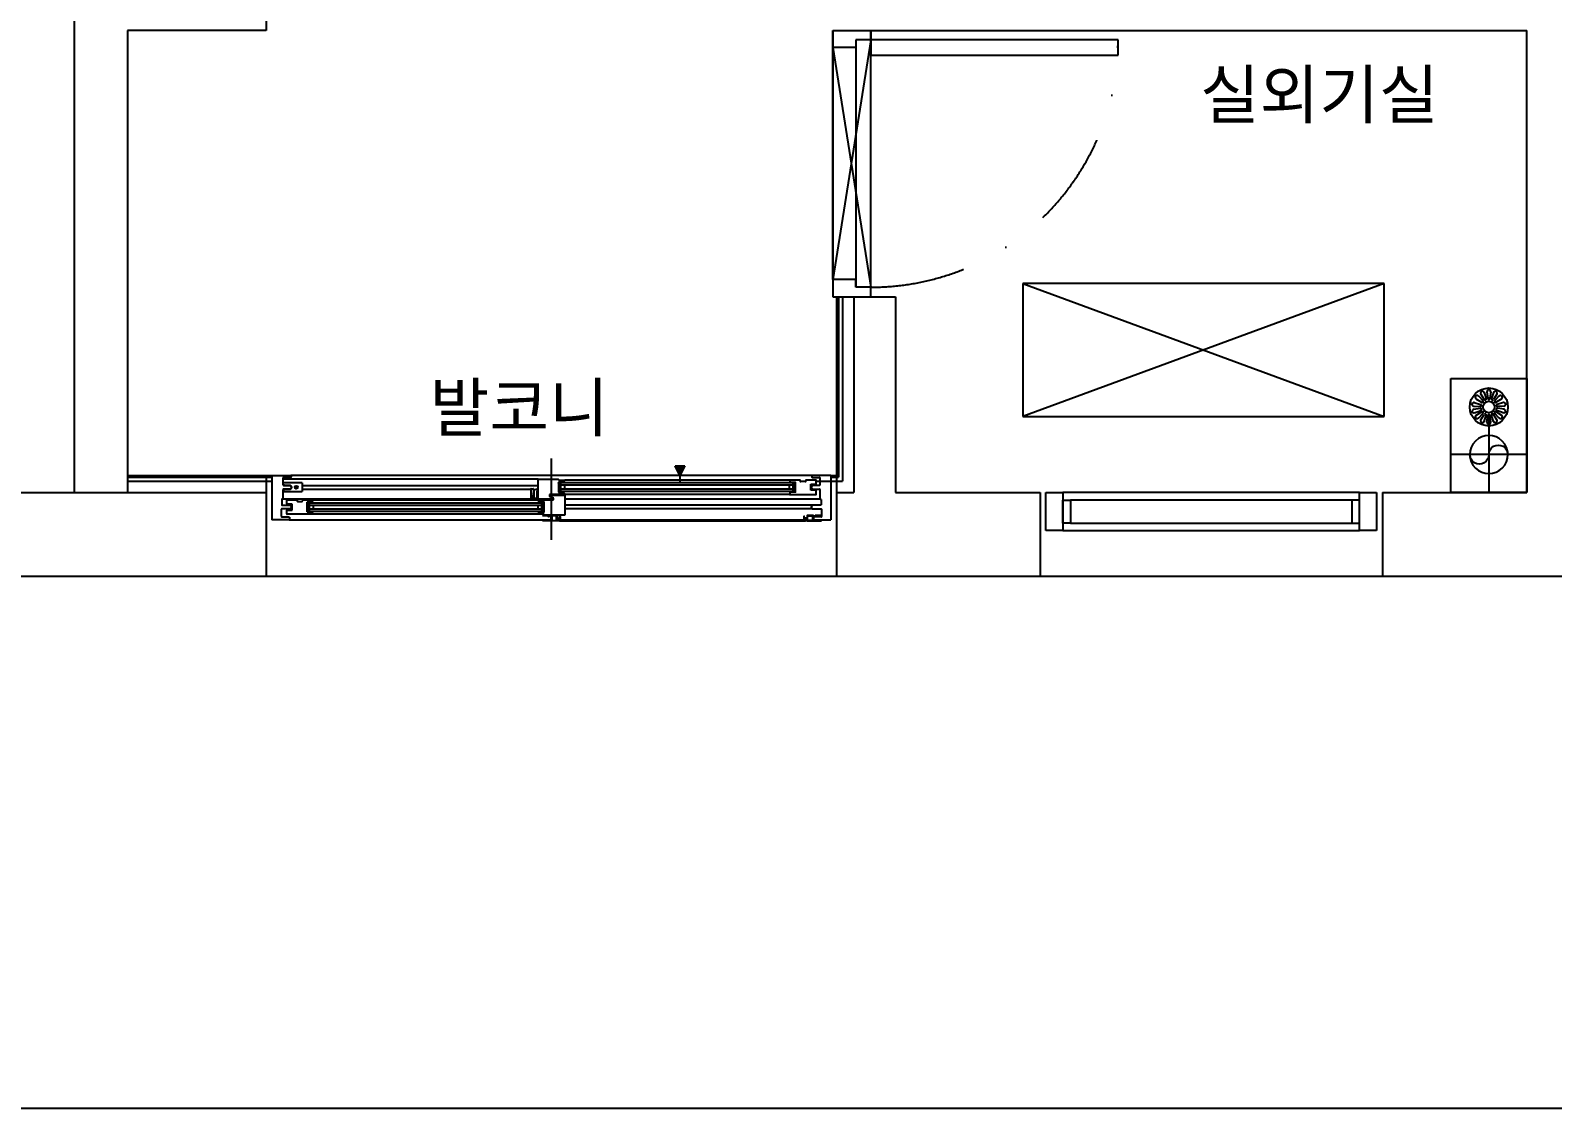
# Model space of a CAD drawing. Header units: millimetres. Extents: x -33000 to 294000, y 0 to 42408.
# Drawn here: x 18980 to 22982, y 9905 to 12740 of the extents above; entities that cross this region are included whole.
import ezdxf
from ezdxf.enums import TextEntityAlignment as Align

# ---------------------------------------------------------------- set-up
doc = ezdxf.new("R2010")
doc.units = ezdxf.units.MM
doc.header["$LTSCALE"] = 50
doc.linetypes.add('DASHDOTX2', pattern=[2, 1, -0.5, 0, -0.5])
doc.layers.add('arch', color=8, linetype='Continuous')
doc.layers.add('실명', color=9, linetype='Continuous')
doc.styles.add('FORTELINE', font='malgun.ttf')

msp = doc.modelspace()

# ---------------------------------------------------------------- hatches: boundary and pattern name
at = {"layer": 'arch'}
h = msp.add_hatch(color=256, dxfattribs=at)
h.dxf.hatch_style = 1
h.paths.add_polyline_path([(20675.1, 11594.5), (20700.1, 11594.5), (20687.6, 11569.5)])

# ---------------------------------------------------------------- linework, layer by layer
at = {"layer": 'arch', "ltscale": 2}
for p, q in [((19094.6, 12849.5), (19094.6, 11524.5)), ((19599.6, 12849), (19599.6, 12739.5)), ((19599.6, 12739.5), (19234.6, 12739.5)), ((19234.6, 12739.5), (19234.6, 11524.5))]:
    msp.add_line(p, q, dxfattribs=at)
at = {"layer": 'arch', "linetype": 'Continuous', "ltscale": 4}
for p, q in [((21089.6, 12739.5), (21089.6, 12039.5)), ((21089.6, 12739.5), (21189.6, 12739.5)), ((21089.6, 12694.5), (21089.6, 12739.5)), ((21189.6, 12039.5), (21189.6, 12739.5)), ((21189.6, 12739.5), (21189.6, 12714.5)), ((21149.6, 12694.5), (21089.6, 12694.5)), ((21149.6, 12714.5), (21149.6, 12064.5)), ((21189.6, 12714.5), (21149.6, 12714.5)), ((21149.6, 12714.5), (21149.6, 12694.5)), ((21839.6, 12714.5), (21189.6, 12714.5)), ((21189.6, 12714.5), (21189.6, 12674.5)), ((21839.6, 12674.5), (21839.6, 12714.5)), ((21189.6, 12674.5), (21839.6, 12674.5)), ((21149.6, 12084.5), (21089.6, 12084.5)), ((21089.6, 12084.5), (21089.6, 12039.5)), ((21149.6, 12064.5), (21149.6, 12084.5)), ((21189.6, 12064.5), (21149.6, 12064.5)), ((21189.6, 12039.5), (21189.6, 12064.5)), ((21089.6, 12039.5), (21189.6, 12039.5))]:
    msp.add_line(p, q, dxfattribs=at)
at = {"layer": 'arch'}
for p, q in [((21099.6, 12739.5), (22914.6, 12739.5)), ((22914.6, 11524.5), (22914.6, 12739.5)), ((21189.6, 12714.5), (21089.6, 12084.5)), ((21089.6, 12084.5), (21089.6, 12694.5)), ((21089.6, 12694.5), (21189.6, 12064.5)), ((21189.6, 12064.5), (21189.6, 12714.5)), ((22539.6, 12074.5), (21589.6, 12074.5)), ((21589.6, 12074.5), (21589.6, 11724.5)), ((22539.6, 12074.5), (21589.6, 11724.5)), ((21589.6, 12074.5), (22539.6, 11724.5)), ((22539.6, 11724.5), (22539.6, 12074.5)), ((21099.6, 12039.5), (21099.6, 11569.5)), ((21104.1, 12039.5), (21104.1, 11565)), ((21114.6, 12039.5), (21114.6, 11554.5)), ((21144.6, 12039.5), (21144.6, 11524.5)), ((21144.6, 12039.5), (21254.6, 12039.5)), ((21254.6, 12039.5), (21254.6, 11524.5)), ((22714.6, 11524.5), (22714.6, 11824.5)), ((22714.6, 11824.5), (22914.6, 11824.5)), ((22914.6, 11824.5), (22914.6, 11524.5)), ((22780.7, 11771.4), (22795, 11762)), ((22787.2, 11779.1), (22798.9, 11766.6)), ((22793.1, 11783.7), (22802.1, 11769.1)), ((22802.2, 11787.9), (22807.6, 11771.6)), ((22809.6, 11789.5), (22811.6, 11772.5)), ((22819.6, 11789.5), (22817.6, 11772.5)), ((22827, 11787.9), (22821.6, 11771.6)), ((22836, 11783.7), (22827, 11769.1)), ((22842, 11779.1), (22830.3, 11766.6)), ((22848.4, 11771.4), (22834.1, 11762)), ((22774.3, 11751.5), (22791.4, 11750.6)), ((22774.7, 11744), (22791.6, 11746.5)), ((22776.1, 11761.4), (22792.5, 11756.5)), ((22777.2, 11734.3), (22793.1, 11740.7)), ((22780.7, 11727.6), (22795, 11737)), ((22787.2, 11720), (22798.9, 11732.4)), ((22793.1, 11715.4), (22802.1, 11729.9)), ((22836, 11715.4), (22827, 11729.9)), ((22842, 11720), (22830.3, 11732.4)), ((22848.4, 11727.6), (22834.1, 11737)), ((22851.9, 11734.3), (22836, 11740.7)), ((22853.1, 11761.4), (22836.7, 11756.5)), ((22854.5, 11744), (22837.6, 11746.5)), ((22854.8, 11751.5), (22837.8, 11750.6)), ((21589.6, 11724.5), (22539.6, 11724.5)), ((22802.2, 11711.2), (22807.6, 11727.4)), ((22809.6, 11709.5), (22811.6, 11726.5)), ((22814.6, 11724.5), (22814.6, 11524.5)), ((22819.6, 11709.5), (22817.6, 11726.5)), ((22827, 11711.2), (22821.6, 11727.4)), ((20349.6, 11400.5), (20349.6, 11614.5)), ((22914.6, 11624.5), (22714.6, 11624.5)), ((19234.6, 11569.5), (19614.6, 11569.5)), ((19599.6, 11569.5), (19599.6, 11452.5)), ((19614.6, 11569.5), (19664.1, 11569.5)), ((19614.6, 11569.5), (19614.6, 11452.5)), ((21035, 11569.5), (19664, 11569.5)), ((19665.1, 11568.5), (19665.1, 11565.5)), ((20687.6, 11569.5), (20675.1, 11594.5)), ((20675.1, 11594.5), (20700.1, 11594.5)), ((20700.1, 11594.5), (20687.6, 11569.5)), ((20687.6, 11569.5), (20687.6, 11549.8)), ((21034.1, 11568.5), (21034.1, 11565.5)), ((21084.6, 11569.5), (21035.1, 11569.5)), ((21084.6, 11569.5), (21099.6, 11569.5)), ((21084.6, 11569.5), (21084.6, 11452.5)), ((21099.6, 11569.5), (21099.6, 11452.5)), ((19234.6, 11565), (19614.6, 11565)), ((19234.6, 11554.5), (19614.6, 11554.5)), ((19643.6, 11563.5), (19643.6, 11544.5)), ((20314.6, 11559.5), (19643.6, 11559.5)), ((19643.6, 11532.5), (19643.6, 11508.5)), ((19693.7, 11549.8), (19643.7, 11549.8)), ((19643.7, 11549.8), (19643.7, 11544.8)), ((19643.7, 11544.8), (19647, 11544.8)), ((19643.7, 11532.3), (19647, 11532.3)), ((19643.7, 11532.3), (19643.7, 11527.3)), ((19664.1, 11564.5), (19644.6, 11564.5)), ((19644.6, 11543.5), (19663.1, 11543.5)), ((19663.1, 11533.5), (19644.6, 11533.5)), ((19647, 11544.8), (19649, 11543.8)), ((19647, 11532.3), (19649, 11533.3)), ((19649, 11543.8), (19662.7, 11543.8)), ((19649, 11533.3), (19662.7, 11533.3)), ((19663.6, 11543), (19663.6, 11542)), ((19663.6, 11535.1), (19663.6, 11534)), ((19663.7, 11542.8), (19663.7, 11542)), ((19663.7, 11535.1), (19663.7, 11534.3)), ((19693.7, 11549.8), (19693.7, 11527.3)), ((19693.7, 11543.5), (20314.6, 11543.5)), ((19693.7, 11533.5), (20295.1, 11533.5)), ((20295.1, 11533.4), (20295.1, 11512.3)), ((20298.2, 11514.8), (20295.3, 11533.3)), ((20296.1, 11534.4), (20301.4, 11534.4)), ((20302.4, 11533.4), (20302.4, 11513.3)), ((20303.7, 11530.5), (20302.4, 11530.5)), ((20314.6, 11534.5), (20303.7, 11530.5)), ((20303.7, 11530.5), (20303.7, 11511)), ((20312, 11507.5), (20312, 11530.2)), ((20312, 11530.2), (20314.6, 11530.2)), ((20314.6, 11507.5), (20314.6, 11559.5)), ((20314.6, 11559.5), (20368.1, 11559.5)), ((20368.6, 11559), (20368.6, 11557.5)), ((20368.6, 11557.5), (20384.6, 11557.5)), ((20374.6, 11525.5), (20368.6, 11551)), ((20368.6, 11551), (20368.6, 11526)), ((20381.6, 11551.5), (20369.1, 11551.5)), ((20374.6, 11525.5), (20374.6, 11551.5)), ((20985.6, 11549.8), (20374.6, 11549.8)), ((20985.6, 11543.8), (20374.6, 11543.8)), ((20985.6, 11533.8), (20374.6, 11533.8)), ((20985.6, 11527.8), (20374.6, 11527.8)), ((20382.6, 11552.5), (20382.6, 11556)), ((20384.1, 11556), (20382.6, 11556)), ((20384.6, 11557.5), (20384.6, 11556.5)), ((20975.6, 11557.5), (20384.6, 11557.5)), ((20384.6, 11533.8), (20384.6, 11543.8)), ((21002.6, 11557.5), (20975.6, 11557.5)), ((20975.6, 11557.5), (20975.6, 11556.5)), ((20975.6, 11533.8), (20975.6, 11543.8)), ((20976.1, 11556), (20977.6, 11556)), ((20977.6, 11552.5), (20977.6, 11556)), ((20978.6, 11551.5), (20991.1, 11551.5)), ((20991.6, 11526), (20985.6, 11551.5)), ((20985.6, 11525.5), (20985.6, 11551.5)), ((20991.6, 11526), (20991.6, 11551)), ((21003.6, 11555), (21003.6, 11556.5)), ((21017.1, 11553.5), (21005.1, 11553.5)), ((21018.6, 11556.5), (21018.6, 11555)), ((21044.6, 11557.5), (21019.6, 11557.5)), ((21031.6, 11530.5), (21031.6, 11546.5)), ((21031.6, 11546.5), (21045.1, 11546.5)), ((21045.1, 11530.5), (21031.6, 11530.5)), ((21035.1, 11564.5), (21054.6, 11564.5)), ((21035.6, 11543), (21035.6, 11542)), ((21035.6, 11535.1), (21035.6, 11534)), ((21054.6, 11543.5), (21036.1, 11543.5)), ((21036.1, 11533.5), (21054.6, 11533.5)), ((21044.6, 11554.5), (21114.6, 11554.5)), ((21045.6, 11547), (21045.6, 11556.5)), ((21045.6, 11520.5), (21045.6, 11530)), ((21055.6, 11563.5), (21055.6, 11544.5)), ((21055.6, 11532.5), (21055.6, 11508.5)), ((21084.6, 11565), (21104.1, 11565)), ((18499.6, 11524.5), (19599.6, 11524.5)), ((19599.6, 11524.5), (19599.6, 11304.5)), ((19640.6, 11506.5), (19640.6, 11492.5)), ((19642.6, 11507.5), (19641.6, 11507.5)), ((19641.6, 11491.5), (19663.1, 11491.5)), ((20314, 11507.5), (19642.6, 11507.5)), ((19643.7, 11527.3), (19693.7, 11527.3)), ((19653.6, 11495), (19653.6, 11504.5)), ((19667.6, 11494.5), (19654.1, 11494.5)), ((19654.6, 11505.5), (19679.6, 11505.5)), ((19663.6, 11491), (19663.6, 11490)), ((19667.6, 11478.5), (19667.6, 11494.5)), ((19680.6, 11504.5), (19680.6, 11503)), ((19682.1, 11501.5), (19694.1, 11501.5)), ((19695.6, 11503), (19695.6, 11504.5)), ((19696.6, 11505.5), (19723.6, 11505.5)), ((19707.6, 11474), (19713.6, 11499.5)), ((19707.6, 11474), (19707.6, 11499)), ((19720.6, 11499.5), (19708.1, 11499.5)), ((19713.6, 11473.5), (19713.6, 11499.5)), ((19713.6, 11497.8), (20324.6, 11497.8)), ((19713.6, 11491.8), (20324.6, 11491.8)), ((19721.6, 11500.5), (19721.6, 11504)), ((19723.1, 11504), (19721.6, 11504)), ((19723.6, 11505.5), (20314.6, 11505.5)), ((19723.6, 11505.5), (19723.6, 11504.5)), ((19723.6, 11481.8), (19723.6, 11491.8)), ((20296.1, 11511.3), (20303.7, 11511)), ((20302.4, 11513.3), (20300.1, 11513.3)), ((20302.4, 11513.3), (20302.4, 11511)), ((20303.7, 11511), (20312, 11509.7)), ((20314.6, 11507.5), (20312, 11507.5)), ((20344.1, 11507.5), (20314.6, 11507.5)), ((20314.6, 11505.5), (20355.1, 11505.5)), ((20314.6, 11504.5), (20314.6, 11505.5)), ((20314.6, 11481.8), (20314.6, 11491.8)), ((20315.1, 11504), (20316.6, 11504)), ((20316.6, 11500.5), (20316.6, 11504)), ((20330.1, 11499.5), (20317.6, 11499.5)), ((20324.6, 11473.5), (20324.6, 11499.5)), ((20324.6, 11473.5), (20330.6, 11499)), ((20330.6, 11474), (20330.6, 11499)), ((20384.6, 11519.5), (20344.1, 11519.5)), ((20344.1, 11519.5), (20344.1, 11514.8)), ((20344.1, 11514.8), (20354.3, 11510.5)), ((20354.1, 11509.5), (20344.1, 11507.5)), ((20355.1, 11510.2), (20344.9, 11514.6)), ((20345.1, 11515.5), (20355.1, 11517.5)), ((20355.1, 11517.5), (20384.6, 11517.5)), ((20355.1, 11505.5), (20355.1, 11510.2)), ((20369.1, 11525.5), (20381.6, 11525.5)), ((20382.6, 11521), (20382.6, 11524.5)), ((20384.1, 11521), (20382.6, 11521)), ((20382.6, 11521), (20384.1, 11521)), ((20384.6, 11520.5), (20384.6, 11519.5)), ((20975.6, 11519.5), (20384.6, 11519.5)), ((20384.6, 11517.5), (20384.6, 11465.5)), ((21056.6, 11507.5), (20384.6, 11507.5)), ((21036.6, 11491.5), (20384.6, 11491.5)), ((20975.6, 11520.5), (20975.6, 11519.5)), ((20975.6, 11519.5), (21044.6, 11519.5)), ((20977.6, 11521), (20976.1, 11521)), ((20976.1, 11521), (20977.6, 11521)), ((20977.6, 11521), (20977.6, 11524.5)), ((20991.1, 11525.5), (20978.6, 11525.5)), ((21035.6, 11491), (21035.6, 11490)), ((21057.6, 11491.5), (21036.1, 11491.5)), ((21056.6, 11507.5), (21057.6, 11507.5)), ((21058.6, 11506.5), (21058.6, 11492.5)), ((21099.6, 11524.5), (21144.6, 11524.5)), ((21099.6, 11524.5), (21099.6, 11304.5)), ((21254.6, 11524.5), (21634.6, 11524.5)), ((21634.6, 11524.5), (21634.6, 11424.5)), ((21634.6, 11524.5), (21634.6, 11304.5)), ((21649.6, 11524.5), (21694.6, 11524.5)), ((21649.6, 11424.5), (21649.6, 11524.5)), ((22474.6, 11524.5), (21694.6, 11524.5)), ((21694.6, 11524.5), (21694.6, 11424.5)), ((21694.6, 11504.5), (21714.6, 11504.5)), ((21694.6, 11444.5), (21694.6, 11504.5)), ((21714.6, 11504.5), (21714.6, 11444.5)), ((22454.6, 11504.5), (21714.6, 11504.5)), ((22474.6, 11504.5), (22454.6, 11504.5)), ((22454.6, 11504.5), (22454.6, 11444.5)), ((22474.6, 11524.5), (22519.6, 11524.5)), ((22474.6, 11424.5), (22474.6, 11524.5)), ((22474.6, 11444.5), (22474.6, 11504.5)), ((22519.6, 11524.5), (22519.6, 11424.5)), ((22534.6, 11524.5), (22914.6, 11524.5)), ((22534.6, 11524.5), (22534.6, 11424.5)), ((22534.6, 11524.5), (22534.6, 11304.5)), ((22914.6, 11524.5), (22714.6, 11524.5)), ((19659.6, 11452.5), (19614.6, 11452.5)), ((19639.1, 11480.5), (19639.1, 11461.5)), ((19663.1, 11481.5), (19640.1, 11481.5)), ((19640.1, 11460.5), (19659.1, 11460.5)), ((19653.6, 11468.5), (19653.6, 11478)), ((19654.1, 11478.5), (19667.6, 11478.5)), ((19723.6, 11467.5), (19654.6, 11467.5)), ((19659.1, 11460.5), (19659.1, 11459.5)), ((19659.1, 11459.5), (19660.6, 11459.5)), ((19659.6, 11452.5), (20349.3, 11452.5)), ((19660.6, 11459.5), (19660.6, 11453.5)), ((19663.6, 11483.1), (19663.6, 11482)), ((19708.1, 11473.5), (19720.6, 11473.5)), ((19713.6, 11481.8), (20324.6, 11481.8)), ((19713.6, 11475.8), (20324.6, 11475.8)), ((19721.6, 11469), (19721.6, 11472.5)), ((19721.6, 11469), (19723.1, 11469)), ((19723.1, 11469), (19721.6, 11469)), ((19723.6, 11468.5), (19723.6, 11467.5)), ((20314.6, 11467.5), (19723.6, 11467.5)), ((20314.6, 11468.5), (20314.6, 11467.5)), ((20330.6, 11467.5), (20314.6, 11467.5)), ((20315.1, 11469), (20316.6, 11469)), ((20316.6, 11469), (20316.6, 11472.6)), ((20317.6, 11473.5), (20330.1, 11473.5)), ((20326.3, 11463), (20326.3, 11463.5)), ((20327.3, 11463), (20326.3, 11463)), ((20326.3, 11451.5), (20326.3, 11452)), ((20326.3, 11452), (20327.3, 11452)), ((20327.3, 11464.5), (20343.3, 11464.5)), ((20365.3, 11450.5), (20327.3, 11450.5)), ((20340.8, 11463.5), (20327.8, 11463.5)), ((20327.8, 11451.5), (20349.3, 11451.5)), ((20330.6, 11466), (20330.6, 11467.5)), ((20384.6, 11465.5), (20331.1, 11465.5)), ((20340.8, 11462.5), (20340.8, 11463.5)), ((20343.3, 11463.7), (20341.8, 11463.7)), ((20341.8, 11463.7), (20341.8, 11462.5)), ((20341.8, 11462.5), (20349.3, 11462.5)), ((20349.3, 11461.5), (20341.8, 11461.5)), ((20343.3, 11464.5), (20343.3, 11463.7)), ((20347.8, 11463.7), (20347.8, 11464.5)), ((20347.8, 11464.5), (20363.3, 11464.5)), ((20349.3, 11463.7), (20347.8, 11463.7)), ((20349.3, 11462.5), (20349.3, 11463.7)), ((20349.3, 11451.5), (20349.3, 11461.5)), ((20350.3, 11463.5), (20350.3, 11451.5)), ((20363.3, 11463.5), (20350.3, 11463.5)), ((20350.3, 11451.5), (20363.3, 11451.5)), ((20363.3, 11451.5), (20363.3, 11463.5)), ((20364.3, 11463.5), (20364.3, 11458)), ((20364.3, 11456), (20364.3, 11451.5)), ((20364.3, 11451.5), (20365.3, 11451.5)), ((20364.8, 11457.5), (20371.3, 11457.5)), ((20371.3, 11456.5), (20364.8, 11456.5)), ((20371.6, 11450.5), (20368.5, 11450.5)), ((20371.3, 11451.5), (20371.8, 11451.5)), ((20371.8, 11450.5), (20371.3, 11450.5)), ((20371.8, 11458), (20371.8, 11462)), ((20371.8, 11451.5), (20371.8, 11456)), ((20371.8, 11450.5), (21018.1, 11450.5)), ((20372.8, 11462), (20372.8, 11451.5)), ((20372.8, 11452.5), (21013.6, 11452.5)), ((21036.6, 11481.5), (20384.6, 11481.5)), ((21013.6, 11462), (21013.6, 11451.5)), ((21014.6, 11458), (21014.6, 11462)), ((21015.1, 11450.5), (21014.6, 11456)), ((21014.6, 11450.5), (21015.1, 11450.5)), ((21021.6, 11457.5), (21015.1, 11457.5)), ((21015.1, 11456.5), (21021.6, 11456.5)), ((21022.1, 11451.5), (21021.1, 11451.5)), ((21021.1, 11450.5), (21059.1, 11450.5)), ((21022.1, 11463.5), (21022.1, 11458)), ((21022.1, 11456), (21022.1, 11451.5)), ((21038.6, 11464.5), (21023.1, 11464.5)), ((21023.1, 11451.5), (21023.1, 11463.5)), ((21023.1, 11463.5), (21036.1, 11463.5)), ((21036.1, 11451.5), (21023.1, 11451.5)), ((21035.6, 11483.1), (21035.6, 11482)), ((21036.1, 11481.5), (21059.1, 11481.5)), ((21036.1, 11463.5), (21036.1, 11451.5)), ((21037.1, 11462.5), (21037.1, 11463.7)), ((21037.1, 11463.7), (21038.6, 11463.7)), ((21044.6, 11462.5), (21037.1, 11462.5)), ((21037.1, 11451.5), (21037.1, 11461.5)), ((21037.1, 11461.5), (21044.6, 11461.5)), ((21058.6, 11451.5), (21037.1, 11451.5)), ((21038.6, 11463.7), (21038.6, 11464.5)), ((21038.6, 11459.5), (21038.6, 11453.5)), ((21040.1, 11459.5), (21038.6, 11459.5)), ((21039.6, 11452.5), (21084.6, 11452.5)), ((21040.1, 11460.5), (21040.1, 11459.5)), ((21059.1, 11460.5), (21040.1, 11460.5)), ((21059.1, 11464.5), (21043.1, 11464.5)), ((21043.1, 11464.5), (21043.1, 11463.7)), ((21043.1, 11463.7), (21044.6, 11463.7)), ((21044.6, 11463.7), (21044.6, 11462.5)), ((21045.6, 11462.5), (21045.6, 11463.5)), ((21045.6, 11463.5), (21058.6, 11463.5)), ((21059.1, 11463), (21060.1, 11463)), ((21060.1, 11452), (21059.1, 11452)), ((21060.1, 11480.5), (21060.1, 11461.5)), ((21060.1, 11451.5), (21060.1, 11452)), ((21694.6, 11424.5), (21649.6, 11424.5)), ((21714.6, 11444.5), (21694.6, 11444.5)), ((21694.6, 11424.5), (22474.6, 11424.5)), ((21714.6, 11444.5), (22454.6, 11444.5)), ((22454.6, 11444.5), (22474.6, 11444.5)), ((22519.6, 11424.5), (22474.6, 11424.5)), ((18499.6, 11304.5), (19599.6, 11304.5)), ((19600.1, 11304.5), (21100.1, 11304.5)), ((21099.6, 11304.5), (21634.6, 11304.5)), ((21634.6, 11304.5), (22534.6, 11304.5)), ((22534.6, 11304.5), (23134.6, 11304.5)), ((25734.6, 9905.1), (5606.3, 9905.1))]:
    msp.add_line(p, q, dxfattribs=at)
for centre, radius in [((22814.6, 11749.5), 50), ((22814.6, 11749.5), 15), ((19678.7, 11538.6), 4), ((19678.7, 11538.6), 2), ((20368.5, 11453.4), 2.9), ((20368.5, 11453.4), 1.53), ((21018.1, 11453.4), 2.9), ((21018.1, 11453.4), 1.53)]:
    msp.add_circle(centre, radius, dxfattribs=at)
at = {"layer": 'arch', "linetype": 'DASHDOTX2', "ltscale": 5}
msp.add_arc((21189.6, 12714.5), 650, 270, 0, dxfattribs=at)
at = {"layer": 'arch'}
for centre, radius, start, end in [((22783.9, 11775.2), 5, 36.5791, 243.4184), ((22797.7, 11785.8), 5, 11.5791, 218.4184), ((22804.9, 11770.4), 3, 204.9987, 24.9987), ((22814.6, 11789.5), 5, 346.5791, 193.4184), ((22814.6, 11772.5), 3, 179.9987, 359.9987), ((22824.3, 11770.4), 3, 154.9987, 334.9987), ((22831.5, 11785.8), 5, 321.5791, 168.4184), ((22845.2, 11775.2), 5, 296.5791, 143.4184), ((22775.2, 11756.5), 5, 66.5791, 273.4184), ((22775.9, 11739.2), 5, 91.5791, 298.4184), ((22783.9, 11723.8), 5, 116.5791, 323.4184), ((22791.9, 11753.5), 3, 259.9987, 79.9987), ((22792.4, 11743.6), 3, 284.9987, 104.9987), ((22797, 11764.3), 3, 229.9987, 49.9987), ((22797, 11734.7), 3, 309.9987, 129.9987), ((22804.9, 11728.7), 3, 334.9987, 154.9987), ((22814.6, 11726.5), 3, 359.9987, 179.9987), ((22824.3, 11728.7), 3, 24.9987, 204.9987), ((22832.2, 11764.3), 3, 129.9987, 309.9987), ((22832.2, 11734.7), 3, 49.9987, 229.9987), ((22836.8, 11743.6), 3, 74.9987, 254.9987), ((22837.2, 11753.5), 3, 99.9987, 279.9987), ((22845.2, 11723.8), 5, 216.5791, 63.4184), ((22853.2, 11739.2), 5, 241.5791, 88.4184), ((22854, 11756.5), 5, 266.5791, 113.4184), ((22797.7, 11713.3), 5, 141.5791, 348.4184), ((22814.6, 11709.5), 5, 166.5791, 13.4184), ((22831.5, 11713.3), 5, 191.5791, 38.4184), ((19664.1, 11568.5), 1, 0, 90), ((21035.1, 11568.5), 1, 90, 180), ((19644.6, 11563.5), 1, 90, 180), ((19644.6, 11544.5), 1, 180, 270), ((19644.6, 11532.5), 1, 90, 180), ((19662.7, 11542.8), 1, 0, 90), ((19662.7, 11534.3), 1, 270, 0), ((19663.1, 11543), 0.5, 0, 90), ((19663.1, 11534), 0.5, 270, 0), ((19664.1, 11542), 0.5, 180, 261.7868), ((19664.1, 11535.1), 0.5, 98.2132, 180), ((19663.2, 11538.6), 3.5, 278.2132, 81.7868), ((19663.6, 11538.5), 3, 278.2132, 81.7868), ((19664.1, 11565.5), 1, 270, 0), ((20296.1, 11533.4), 1, 90, 180), ((20296.3, 11533.4), 1, 90, 188.9365), ((20301.4, 11533.4), 1, 359.9142, 90), ((20368.1, 11559), 0.5, 0, 90), ((20369.1, 11551), 0.5, 90, 180), ((20381.6, 11552.5), 1, 270, 0.0471), ((20384.1, 11556.5), 0.5, 270, 0), ((20976.1, 11556.5), 0.5, 180, 270), ((20978.6, 11552.5), 1, 179.9529, 270), ((20991.1, 11551), 0.5, 0, 90), ((21002.6, 11556.5), 1, 0, 90), ((21005.1, 11555), 1.5, 180, 270), ((21017.1, 11555), 1.5, 270, 0), ((21019.6, 11556.5), 1, 90, 180), ((21035.6, 11538.5), 3, 98.2132, 261.7868), ((21035.1, 11565.5), 1, 180, 270), ((21035.1, 11542), 0.5, 278.2132, 360), ((21035.1, 11535.1), 0.5, 360, 81.7868), ((21036.1, 11543), 0.5, 90, 180), ((21036.1, 11534), 0.5, 180, 270), ((21044.6, 11556.5), 1, 0, 90), ((21045.1, 11547), 0.5, 270, 0), ((21045.1, 11530), 0.5, 0, 90), ((21054.6, 11563.5), 1, 0, 90), ((21054.6, 11544.5), 1, 270, 0), ((21054.6, 11532.5), 1, 0, 90), ((19641.6, 11506.5), 1, 90, 180), ((19641.6, 11492.5), 1, 180, 270), ((19642.6, 11508.5), 1, 270, 0), ((19654.6, 11504.5), 1, 90, 180), ((19654.1, 11495), 0.5, 180, 270), ((19663.1, 11491), 0.5, 0, 90), ((19664.1, 11490), 0.5, 180, 261.7868), ((19663.6, 11486.5), 3, 278.2132, 81.7868), ((19679.6, 11504.5), 1, 0, 90), ((19682.1, 11503), 1.5, 180, 270), ((19694.1, 11503), 1.5, 270, 0), ((19696.6, 11504.5), 1, 90, 180), ((19708.1, 11499), 0.5, 90, 180), ((19720.6, 11500.5), 1, 270, 0.0471), ((19723.1, 11504.5), 0.5, 270, 0), ((20296.1, 11512.3), 1, 180, 267.7225), ((20300.1, 11515.2), 1.88, 191.1199, 270), ((20315.1, 11504.5), 0.5, 180, 270), ((20317.6, 11500.5), 1, 179.9529, 270), ((20330.1, 11499), 0.5, 0, 90), ((20345.1, 11515), 0.5, 90, 245.0681), ((20354.1, 11510), 0.5, 270, 65.0681), ((20369.1, 11526), 0.5, 180, 270), ((20381.6, 11524.5), 1, 359.9529, 90), ((20384.1, 11520.5), 0.5, 0, 90), ((20384.1, 11520.5), 0.5, 0, 90), ((20976.1, 11520.5), 0.5, 90, 180), ((20978.6, 11524.5), 1, 90, 180.0471), ((20991.1, 11526), 0.5, 270, 0), ((21035.6, 11486.5), 3, 98.2132, 261.7868), ((21035.1, 11490), 0.5, 278.2132, 360), ((21036.1, 11491), 0.5, 90, 180), ((21044.6, 11520.5), 1, 270, 0), ((21056.6, 11508.5), 1, 180, 270), ((21057.6, 11506.5), 1, 0, 90), ((21057.6, 11492.5), 1, 270, 0), ((19640.1, 11480.5), 1, 90, 180), ((19640.1, 11461.5), 1, 180, 270), ((19654.1, 11478), 0.5, 90, 180), ((19654.6, 11468.5), 1, 180, 270), ((19659.6, 11453.5), 1, 270, 0), ((19663.1, 11482), 0.5, 270, 0), ((19664.1, 11483.1), 0.5, 98.2132, 180), ((19708.1, 11474), 0.5, 180, 270), ((19720.6, 11472.5), 1, 359.9529, 90), ((19723.1, 11468.5), 0.5, 0, 90), ((20315.1, 11468.5), 0.5, 90, 180), ((20317.6, 11472.5), 1, 90, 180.0471), ((20327.3, 11463.5), 1, 90, 180), ((20327.3, 11451.5), 1, 180, 270), ((20327.8, 11463), 0.5, 90, 180), ((20327.8, 11452), 0.5, 180, 270), ((20330.1, 11474), 0.5, 270, 0), ((20331.1, 11466), 0.5, 180, 270), ((20341.8, 11462.5), 1, 180, 270), ((20363.3, 11463.5), 1, 0, 90), ((20364.8, 11458), 0.5, 180, 270), ((20364.8, 11456), 0.5, 90, 180), ((20365.3, 11451), 0.5, 270, 90), ((20371.3, 11451), 0.5, 90, 270), ((20371.3, 11458), 0.5, 270, 0), ((20371.3, 11456), 0.5, 0, 90), ((20372.3, 11462), 0.5, 360, 180), ((20371.8, 11451.5), 1, 270, 0), ((21014.1, 11462), 0.5, 360, 180), ((21014.6, 11451.5), 1, 180, 270), ((21015.1, 11458), 0.5, 180, 270), ((21015.1, 11456), 0.5, 90, 180), ((21015.1, 11451), 0.5, 270, 90), ((21021.1, 11451), 0.5, 90, 270), ((21021.6, 11458), 0.5, 270, 0), ((21021.6, 11456), 0.5, 0, 90), ((21023.1, 11463.5), 1, 90, 180), ((21035.1, 11483.1), 0.5, 360, 81.7868), ((21036.1, 11482), 0.5, 180, 270), ((21039.6, 11453.5), 1, 180, 270), ((21044.6, 11462.5), 1, 270, 0), ((21058.6, 11463), 0.5, 0, 90), ((21058.6, 11452), 0.5, 270, 0), ((21059.1, 11480.5), 1, 0, 90), ((21059.1, 11463.5), 1, 0, 90), ((21059.1, 11461.5), 1, 270, 0), ((21059.1, 11451.5), 1, 270, 0)]:
    msp.add_arc(centre, radius, start, end, dxfattribs=at)
at = {"layer": 'arch', "extrusion": (0, 0, -1)}
for centre, major_axis, start_param, end_param in [((22814.6, 11624.5), (35.4, -35.4), 3.141593, 9.424778), ((22839.6, 11624.5), (-17.7, -17.7), 0.785398, 3.926991), ((22789.6, 11624.5), (17.7, -17.7), 5.497787, 8.63938)]:
    msp.add_ellipse(centre, major_axis=major_axis, ratio=1, start_param=start_param, end_param=end_param, dxfattribs=at)

# ---------------------------------------------------------------- texts
at = {"layer": '실명', "linetype": 'ByBlock', "style": 'FORTELINE'}
for s, p in [('실외기실', (22368.9, 12571.1)), ('발코니', (20264.8, 11748.1))]:
    msp.add_text(s, height=125, dxfattribs=at).set_placement(p, align=Align.MIDDLE_CENTER)

doc.saveas('drawing.dxf')
